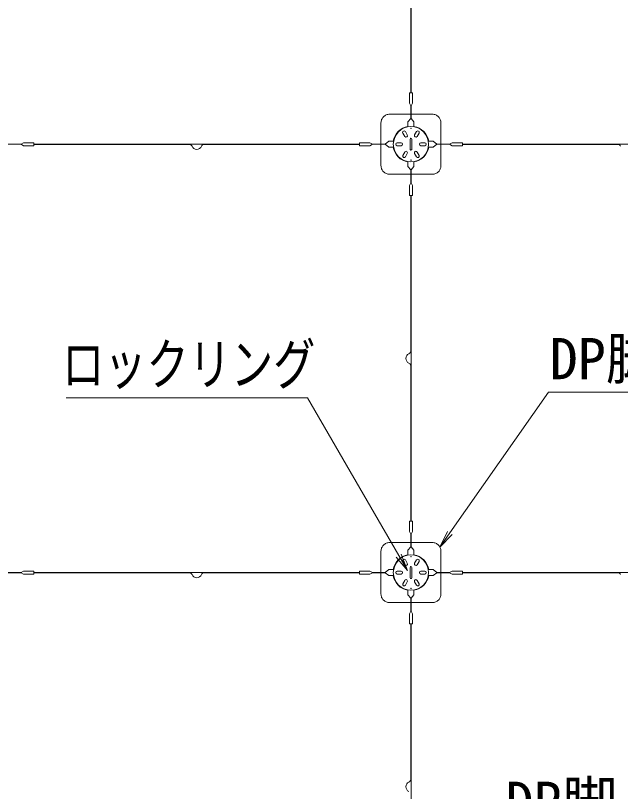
# Model space of a CAD drawing. Units: millimetres, scale not verified. Extents: x -600 to 600, y -416 to 415.
# Drawn here: x -397.2 to -291.3, y 143.7 to 279.5 of the extents above; entities that cross this region are included whole.
import ezdxf
from ezdxf.enums import TextEntityAlignment as Align

# ---------------------------------------------------------------- set-up
doc = ezdxf.new("R2010")
doc.units = ezdxf.units.MM
doc.header["$LTSCALE"] = 5
doc.linetypes.add('DASHED3', pattern=[4, 3, -1])
doc.layers.add('0-6_0', color=3, linetype='Continuous', lineweight=9)
doc.layers.add('1-3_6文字', color=2, linetype='Continuous', lineweight=9)
doc.styles.add('ＭＳ ゴシック', font='')
doc.styles.get('ＭＳ ゴシック').set_extended_font_data('MS Gothic')

# ---------------------------------------------------------------- blocks, each defined once
blk = doc.blocks.new('MLeader22')
at = {"layer": '1-3_6文字', "color": 1}
blk.add_line((-302.804, 213.561), (-285.957, 213.561), dxfattribs=at)
at = {"layer": '1-3_6文字'}
blk.add_line((-322.891, 186.463), (-321.168, 188.919), dxfattribs=at)
at = {"layer": '1-3_6文字', "color": 1}
blk.add_lwpolyline([(-321.168, 188.919), (-303.884, 213.561), (-302.804, 213.561)], dxfattribs=at)
at = {"layer": '1-3_6文字'}
blk.add_lwpolyline([(-320.759, 188.632), (-322.891, 186.463), (-321.578, 189.206)], dxfattribs=at)
at = {"layer": '1-3_6文字', "style": 'ＭＳ ゴシック'}
blk.add_text('DP脚', height=7.221, dxfattribs=at).set_placement((-303.676, 213.673), align=Align.BOTTOM_LEFT)
blk = doc.blocks.new('MLeader24')
at = {"layer": '1-3_6文字', "color": 1}
blk.add_line((-347.165, 212.587), (-388.318, 212.587), dxfattribs=at)
at = {"layer": '1-3_6文字'}
blk.add_line((-328.58, 182.349), (-330.083, 184.946), dxfattribs=at)
at = {"layer": '1-3_6文字', "color": 1}
blk.add_lwpolyline([(-330.083, 184.946), (-346.085, 212.587), (-347.165, 212.587)], dxfattribs=at)
at = {"layer": '1-3_6文字'}
blk.add_lwpolyline([(-329.65, 185.196), (-328.58, 182.349), (-330.516, 184.695)], dxfattribs=at)
at = {"layer": '1-3_6文字', "style": 'ＭＳ ゴシック', "width": 0.75}
blk.add_text('ロックリング', height=7.221, dxfattribs=at).set_placement((-389.014, 212.7), align=Align.BOTTOM_LEFT)
blk = doc.blocks.new('MLeader27')
at = {"layer": '1-3_6文字', "color": 1}
blk.add_line((-310.549, 135.883), (-293.703, 135.883), dxfattribs=at)
at = {"layer": '1-3_6文字'}
blk.add_line((-324.67, 112.233), (-323.222, 114.86), dxfattribs=at)
at = {"layer": '1-3_6文字', "color": 1}
blk.add_lwpolyline([(-323.222, 114.86), (-311.629, 135.883), (-310.549, 135.883)], dxfattribs=at)
at = {"layer": '1-3_6文字'}
blk.add_lwpolyline([(-322.784, 114.618), (-324.67, 112.233), (-323.659, 115.101)], dxfattribs=at)
at = {"layer": '1-3_6文字', "style": 'ＭＳ ゴシック'}
blk.add_text('DP脚', height=7.221, dxfattribs=at).set_placement((-311.422, 135.995), align=Align.BOTTOM_LEFT)

msp = doc.modelspace()

# ---------------------------------------------------------------- linework, layer by layer
at = {"layer": '0-6_0'}
for p, q in [((-327.981, 265.983), (-327.981, 293.16)), ((-327.921, 285.033), (-327.921, 265.983)), ((-328.221, 264.183), (-328.221, 265.983)), ((-327.981, 265.983), (-328.221, 265.983)), ((-327.921, 265.983), (-327.681, 265.983)), ((-327.966, 263.733), (-328.221, 264.183)), ((-327.966, 261.483), (-327.966, 263.733)), ((-327.936, 261.483), (-327.936, 263.733)), ((-328.476, 260.883), (-327.966, 261.483)), ((-328.476, 260.028), (-328.476, 260.883)), ((-327.426, 260.883), (-327.936, 261.483)), ((-327.426, 260.028), (-327.426, 260.883)), ((-329.035, 258.349), (-329.372, 258.934)), ((-328.593, 258.604), (-328.93, 259.189)), ((-327.31, 258.604), (-326.972, 259.189)), ((-326.868, 258.349), (-326.53, 258.934)), ((-398.451, 256.998), (-396.201, 256.998)), ((-398.451, 256.968), (-396.201, 256.968)), ((-396.201, 256.998), (-395.751, 257.253)), ((-396.201, 256.968), (-395.751, 256.713)), ((-395.751, 257.253), (-393.951, 257.253)), ((-393.951, 257.013), (-393.951, 257.253)), ((-393.951, 257.013), (-336.951, 257.013)), ((-393.951, 256.953), (-366.774, 256.953)), ((-393.951, 256.953), (-393.951, 256.713)), ((-336.951, 256.953), (-364.129, 256.953)), ((-335.151, 257.253), (-336.951, 257.253)), ((-336.951, 257.013), (-336.951, 257.253)), ((-336.951, 256.953), (-336.951, 256.713)), ((-334.701, 256.998), (-335.151, 257.253)), ((-334.701, 256.968), (-335.151, 256.713)), ((-332.451, 256.998), (-334.701, 256.998)), ((-332.451, 256.968), (-334.701, 256.968)), ((-331.851, 257.508), (-332.451, 256.998)), ((-331.851, 256.458), (-332.451, 256.968)), ((-330.968, 257.508), (-331.851, 257.508)), ((-329.676, 257.238), (-330.351, 257.238)), ((-328.101, 257.883), (-328.101, 256.083)), ((-327.801, 257.883), (-327.801, 256.083)), ((-326.226, 257.238), (-325.551, 257.238)), ((-324.934, 257.508), (-324.051, 257.508)), ((-324.051, 257.508), (-323.451, 256.998)), ((-324.051, 256.458), (-323.451, 256.968)), ((-323.451, 256.998), (-321.201, 256.998)), ((-323.451, 256.968), (-321.201, 256.968)), ((-321.201, 256.998), (-320.751, 257.253)), ((-321.201, 256.968), (-320.751, 256.713)), ((-320.751, 257.253), (-318.951, 257.253)), ((-318.951, 257.013), (-318.951, 257.253)), ((-318.951, 257.013), (-261.951, 257.013)), ((-318.951, 256.953), (-291.774, 256.953)), ((-318.951, 256.953), (-318.951, 256.713)), ((-395.751, 256.713), (-393.951, 256.713)), ((-335.151, 256.713), (-336.951, 256.713)), ((-330.968, 256.458), (-331.851, 256.458)), ((-329.676, 256.728), (-330.351, 256.728)), ((-329.035, 255.616), (-329.372, 255.032)), ((-326.868, 255.616), (-326.53, 255.032)), ((-326.226, 256.728), (-325.551, 256.728)), ((-324.934, 256.458), (-324.051, 256.458)), ((-320.751, 256.713), (-318.951, 256.713)), ((-328.593, 255.361), (-328.93, 254.777)), ((-327.31, 255.361), (-326.972, 254.777)), ((-328.476, 253.938), (-328.476, 253.083)), ((-328.476, 253.083), (-327.966, 252.483)), ((-327.426, 253.083), (-327.936, 252.483)), ((-327.426, 253.938), (-327.426, 253.083)), ((-327.966, 252.483), (-327.966, 250.233)), ((-327.936, 252.483), (-327.936, 250.233)), ((-327.936, 250.233), (-327.681, 249.783)), ((-327.681, 249.783), (-327.681, 247.983)), ((-327.981, 247.983), (-328.221, 247.983)), ((-327.981, 247.983), (-327.981, 220.805)), ((-327.921, 247.983), (-327.921, 190.983)), ((-327.921, 247.983), (-327.681, 247.983)), ((-327.981, 190.983), (-327.981, 218.16)), ((-327.981, 190.983), (-328.221, 190.983)), ((-327.921, 190.983), (-327.681, 190.983)), ((-327.681, 189.183), (-327.681, 190.983)), ((-327.936, 188.733), (-327.681, 189.183)), ((-327.966, 186.483), (-327.966, 188.733)), ((-327.936, 186.483), (-327.936, 188.733)), ((-328.476, 185.883), (-327.966, 186.483)), ((-327.426, 185.883), (-327.936, 186.483)), ((-328.476, 185.028), (-328.476, 185.883)), ((-327.426, 185.028), (-327.426, 185.883)), ((-329.035, 183.349), (-329.372, 183.934)), ((-328.593, 183.604), (-328.93, 184.189)), ((-327.31, 183.604), (-326.972, 184.189)), ((-326.868, 183.349), (-326.53, 183.934)), ((-396.201, 181.998), (-395.751, 182.253)), ((-395.751, 182.253), (-393.951, 182.253)), ((-393.951, 182.013), (-393.951, 182.253)), ((-336.951, 182.013), (-336.951, 182.253)), ((-335.151, 182.253), (-336.951, 182.253)), ((-334.701, 181.998), (-335.151, 182.253)), ((-331.851, 182.508), (-332.451, 181.998)), ((-330.968, 182.508), (-331.851, 182.508)), ((-329.676, 182.238), (-330.351, 182.238)), ((-328.101, 182.883), (-328.101, 181.083)), ((-327.801, 182.883), (-327.801, 181.083)), ((-326.226, 182.238), (-325.551, 182.238)), ((-324.934, 182.508), (-324.051, 182.508)), ((-324.051, 182.508), (-323.451, 181.998)), ((-321.201, 181.998), (-320.751, 182.253)), ((-320.751, 182.253), (-318.951, 182.253)), ((-318.951, 182.013), (-318.951, 182.253)), ((-398.451, 181.998), (-396.201, 181.998)), ((-398.451, 181.968), (-396.201, 181.968)), ((-396.201, 181.968), (-395.751, 181.713)), ((-395.751, 181.713), (-393.951, 181.713)), ((-393.951, 182.013), (-336.951, 182.013)), ((-393.951, 181.953), (-366.774, 181.953)), ((-393.951, 181.953), (-393.951, 181.713)), ((-336.951, 181.953), (-364.129, 181.953)), ((-336.951, 181.953), (-336.951, 181.713)), ((-335.151, 181.713), (-336.951, 181.713)), ((-334.701, 181.968), (-335.151, 181.713)), ((-332.451, 181.998), (-334.701, 181.998)), ((-332.451, 181.968), (-334.701, 181.968)), ((-331.851, 181.458), (-332.451, 181.968)), ((-330.968, 181.458), (-331.851, 181.458)), ((-329.676, 181.728), (-330.351, 181.728)), ((-326.226, 181.728), (-325.551, 181.728)), ((-324.934, 181.458), (-324.051, 181.458)), ((-324.051, 181.458), (-323.451, 181.968)), ((-323.451, 181.998), (-321.201, 181.998)), ((-323.451, 181.968), (-321.201, 181.968)), ((-321.201, 181.968), (-320.751, 181.713)), ((-320.751, 181.713), (-318.951, 181.713)), ((-318.951, 182.013), (-261.951, 182.013)), ((-318.951, 181.953), (-291.774, 181.953)), ((-318.951, 181.953), (-318.951, 181.713)), ((-329.035, 180.616), (-329.372, 180.032)), ((-328.593, 180.361), (-328.93, 179.777)), ((-327.31, 180.361), (-326.972, 179.777)), ((-326.868, 180.616), (-326.53, 180.032)), ((-328.476, 178.938), (-328.476, 178.083)), ((-328.476, 178.083), (-327.966, 177.483)), ((-327.426, 178.083), (-327.936, 177.483)), ((-327.426, 178.938), (-327.426, 178.083)), ((-327.966, 177.483), (-327.966, 175.233)), ((-327.936, 177.483), (-327.936, 175.233)), ((-327.966, 175.233), (-328.221, 174.783)), ((-328.221, 174.783), (-328.221, 172.983)), ((-327.936, 175.233), (-327.681, 174.783)), ((-327.681, 174.783), (-327.681, 172.983)), ((-327.981, 172.983), (-328.221, 172.983)), ((-327.981, 172.983), (-327.981, 145.805)), ((-327.921, 172.983), (-327.921, 115.983)), ((-327.921, 172.983), (-327.681, 172.983))]:
    msp.add_line(p, q, dxfattribs=at)
at = {"layer": '0-6_0', "color": 2, "linetype": 'DASHED3'}
for p, q in [((-324.201, 262.233), (-331.701, 262.233)), ((-333.201, 253.233), (-333.201, 260.733)), ((-322.701, 253.233), (-322.701, 260.733)), ((-324.201, 251.733), (-331.701, 251.733)), ((-324.201, 187.233), (-331.701, 187.233)), ((-333.201, 178.233), (-333.201, 185.733)), ((-322.701, 178.233), (-322.701, 185.733)), ((-324.201, 176.733), (-331.701, 176.733))]:
    msp.add_line(p, q, dxfattribs=at)
at = {"layer": '0-6_0'}
for points in [[(-327.936, 263.733), (-327.681, 264.183), (-327.681, 265.983)], [(-327.966, 250.233), (-328.221, 249.783), (-328.221, 247.983)], [(-327.966, 188.733), (-328.221, 189.183), (-328.221, 190.983)]]:
    msp.add_lwpolyline(points, dxfattribs=at)
for centre, radius in [((-327.951, 256.983), 3.09), ((-327.951, 259.758), 0.0433), ((-327.951, 254.208), 0.0433), ((-327.951, 181.983), 3.09), ((-327.951, 184.758), 0.0433), ((-327.951, 179.208), 0.0433)]:
    msp.add_circle(centre, radius, dxfattribs=at)
at = {"layer": '0-6_0', "color": 2, "linetype": 'DASHED3'}
for centre, start, end in [((-331.701, 260.733), 90, 180), ((-324.201, 260.733), 0, 90), ((-331.701, 253.233), 180, 270), ((-324.201, 253.233), 270, 0), ((-331.701, 185.733), 90, 180), ((-324.201, 185.733), 0, 90), ((-331.701, 178.233), 180, 270), ((-324.201, 178.233), 270, 0)]:
    msp.add_arc(centre, 1.5, start, end, dxfattribs=at)
at = {"layer": '0-6_0', "color": 2}
for centre, start, end in [((-327.951, 256.983), 99.59407, 170.40593), ((-327.951, 256.983), 9.59407, 80.40593), ((-327.951, 256.983), 189.59407, 260.40593), ((-327.951, 256.983), 279.59407, 350.40593), ((-327.951, 181.983), 99.59407, 170.40593), ((-327.951, 181.983), 9.59407, 80.40593), ((-327.951, 181.983), 189.59407, 260.40593), ((-327.951, 181.983), 279.59407, 350.40593)]:
    msp.add_arc(centre, 3.15, start, end, dxfattribs=at)
at = {"layer": '0-6_0'}
for centre, radius, start, end in [((-329.151, 259.061), 0.255, 30, 210), ((-328.814, 258.477), 0.255, 210, 30), ((-327.089, 258.477), 0.255, 150, 330), ((-326.751, 259.061), 0.255, 330, 150), ((-366.774, 256.413), 0.54, 23.31796, 90), ((-364.129, 256.413), 0.54, 90, 156.68204), ((-330.351, 256.983), 0.255, 90, 270), ((-329.676, 256.983), 0.255, 270, 90), ((-327.951, 257.883), 0.15, 0, 180), ((-326.226, 256.983), 0.255, 90, 270), ((-325.551, 256.983), 0.255, 270, 90), ((-291.774, 256.413), 0.54, 23.31796, 90), ((-365.451, 256.983), 0.9, 203.31796, 336.68204), ((-328.814, 255.489), 0.255, 330, 150), ((-327.951, 256.083), 0.15, 180, 0), ((-327.089, 255.489), 0.255, 30, 210), ((-329.151, 254.904), 0.255, 150, 330), ((-326.751, 254.904), 0.255, 210, 30), ((-327.951, 219.483), 0.9, 113.31796, 246.68204), ((-328.521, 220.805), 0.54, 293.31796, 0), ((-328.521, 218.16), 0.54, 0, 66.68204), ((-329.151, 184.061), 0.255, 30, 210), ((-328.814, 183.477), 0.255, 210, 30), ((-327.089, 183.477), 0.255, 150, 330), ((-326.751, 184.061), 0.255, 330, 150), ((-330.351, 181.983), 0.255, 90, 270), ((-329.676, 181.983), 0.255, 270, 90), ((-327.951, 182.883), 0.15, 0, 180), ((-326.226, 181.983), 0.255, 90, 270), ((-325.551, 181.983), 0.255, 270, 90), ((-366.774, 181.413), 0.54, 23.31796, 90), ((-365.451, 181.983), 0.9, 203.31796, 336.68204), ((-364.129, 181.413), 0.54, 90, 156.68204), ((-328.814, 180.489), 0.255, 330, 150), ((-327.951, 181.083), 0.15, 180, 0), ((-327.089, 180.489), 0.255, 30, 210), ((-291.774, 181.413), 0.54, 23.31796, 90), ((-329.151, 179.904), 0.255, 150, 330), ((-326.751, 179.904), 0.255, 210, 30), ((-328.521, 145.805), 0.54, 293.31796, 0), ((-327.951, 144.483), 0.9, 113.31796, 246.68204)]:
    msp.add_arc(centre, radius, start, end, dxfattribs=at)

# ---------------------------------------------------------------- block references
at = {"layer": '1-3_6文字'}
for name in ['MLeader24', 'MLeader22', 'MLeader27']:
    msp.add_blockref(name, (0, 0), dxfattribs=at)

doc.saveas('drawing.dxf')
